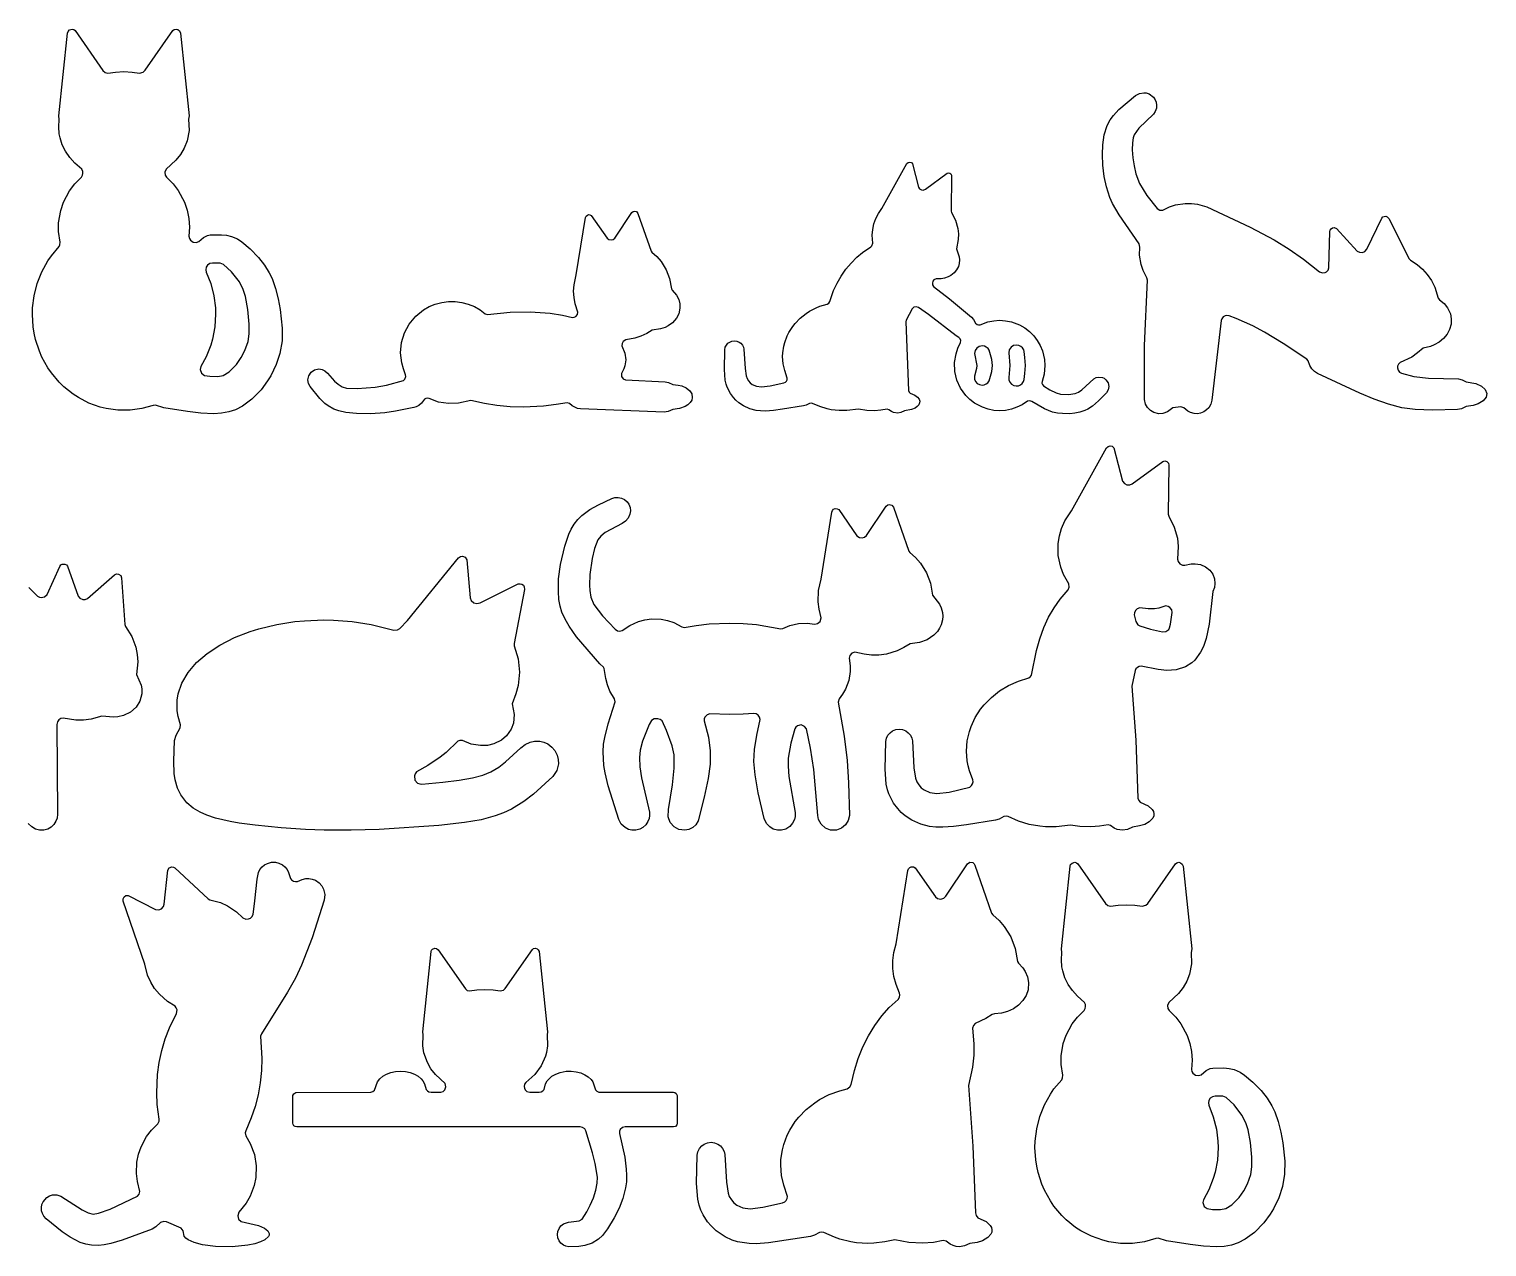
# Model space of a CAD drawing. Extents: x 13 to 580, y 13 to 584.
# Drawn here: x 291.6 to 580.5, y 342.9 to 584.2 of the extents above; entities that cross this region are included whole.
import ezdxf

# ---------------------------------------------------------------- set-up
doc = ezdxf.new("R2010")
doc.units = 0

msp = doc.modelspace()

# ---------------------------------------------------------------- linework, layer by layer
for points in [[(297.52, 566.3), (297.44, 567.04), (299.16, 583.43), (299.26, 583.74), (299.55, 584.06), (300.08, 584.2), (300.4, 584.11), (300.66, 583.92), (306.16, 576.03), (306.63, 575.63), (307.16, 575.49), (308.69, 575.7), (310.31, 575.79), (312, 575.7), (313.42, 575.49), (314.16, 575.69), (314.55, 576.06), (320.02, 583.92), (320.29, 584.11), (320.72, 584.2), (321.04, 584.12), (321.37, 583.84), (321.52, 583.43), (323.25, 567.04), (323.16, 566.35), (323.24, 564.1), (322.84, 562.06), (322.27, 560.64), (321.53, 559.38), (320.62, 558.23), (318.7, 556.43), (318.47, 555.83), (318.54, 555.26), (318.76, 554.86), (320.09, 553.53), (321.11, 552.2), (322.34, 549.9), (322.87, 548.32), (323.2, 546.7), (323.31, 544.98), (323.21, 543.16), (323.3, 542.73), (323.5, 542.4), (324.03, 542.02), (324.68, 541.95), (325.15, 542.11), (326.09, 542.94), (326.89, 543.31), (327.46, 543.41), (329.65, 543.45), (330.68, 543.35), (331.65, 543.12), (332.82, 542.63), (333.71, 542.05), (335.35, 540.66), (336.99, 538.98), (338.2, 537.44), (339.14, 535.92), (339.69, 534.78), (340.38, 532.84), (340.92, 530.73), (341.33, 528.63), (341.71, 524.96), (341.67, 522.41), (341.26, 519.93), (340.52, 517.74), (339.44, 515.52), (338.81, 514.49), (337.52, 512.73), (335.72, 510.86), (333.87, 509.5), (332.48, 508.78), (331.16, 508.34), (329.68, 508.09), (328.16, 508), (325.56, 508.12), (322.95, 508.44), (318.22, 509.16), (316.62, 509.7), (316.15, 509.65), (313.88, 509.02), (311.54, 508.69), (309.16, 508.69), (306.81, 509.02), (305.61, 509.31), (303.39, 510.1), (301.3, 511.18), (300.25, 511.86), (298.4, 513.35), (297.5, 514.23), (295.96, 516.07), (295.24, 517.11), (294.07, 519.23), (293.57, 520.4), (292.81, 522.72), (292.53, 523.97), (292.34, 525.23), (292.19, 527.67), (292.23, 528.95), (292.53, 531.38), (293.15, 533.8), (294.07, 536.12), (295.27, 538.27), (295.96, 539.28), (297.48, 541.12), (297.66, 541.49), (297.71, 542.01), (297.4, 544.13), (297.4, 545.85), (297.81, 548.29), (298.36, 549.93), (299.56, 552.18), (300.6, 553.53), (301.92, 554.86), (302.15, 555.26), (302.22, 555.6), (302.18, 556.01), (301.99, 556.43), (300.62, 557.65), (299.6, 558.77), (298.75, 560.01), (298.12, 561.3), (297.68, 562.68), (297.52, 563.47), (297.42, 564.85)], [(511.68, 540.98), (511.54, 541.68), (507.59, 547.41), (506.3, 549.68), (505.77, 550.82), (505.06, 552.96), (504.62, 554.99), (504.35, 557.27), (504.27, 559.36), (504.36, 561.3), (504.65, 563.27), (505.22, 565.12), (505.82, 566.23), (506.45, 567.1), (507.55, 568.3), (510.84, 571.05), (511.6, 571.47), (512.47, 571.61), (512.97, 571.55), (513.55, 571.36), (514.4, 570.7), (514.73, 570.2), (514.92, 569.7), (515.01, 569.17), (514.97, 568.56), (514.75, 567.9), (514.39, 567.35), (511.52, 564.59), (510.58, 563.29), (510.37, 562.69), (510.23, 561.67), (510.2, 560.26), (510.31, 558.73), (510.55, 557.12), (510.91, 555.55), (511.64, 553.59), (513.1, 551.26), (515.16, 548.63), (515.64, 548.36), (516.24, 548.34), (517.6, 548.97), (518.76, 549.37), (520.7, 549.68), (521.92, 549.68), (523.15, 549.52), (524.96, 548.98), (533.54, 544.93), (538.3, 542.44), (541.31, 540.62), (544.15, 538.6), (547.33, 536.08), (547.93, 535.88), (548.4, 535.95), (548.72, 536.13), (549.01, 536.44), (549.18, 536.88), (549.34, 544.08), (549.41, 544.39), (549.59, 544.65), (549.86, 544.82), (550.18, 544.87), (550.66, 544.68), (554.78, 540.23), (555.24, 539.98), (555.8, 539.95), (556.28, 540.16), (556.66, 540.6), (559.63, 546.76), (559.85, 546.98), (560.13, 547.1), (560.45, 547.11), (560.74, 546.99), (561.02, 546.68), (565.1, 538.72), (565.36, 538.44), (566.64, 537.59), (567.72, 536.66), (568.67, 535.59), (569.47, 534.41), (570.15, 533.06), (570.85, 530.9), (571.11, 530.55), (572.01, 529.81), (572.68, 528.99), (573.24, 527.8), (573.43, 526.77), (573.38, 525.74), (573.1, 524.71), (572.6, 523.76), (571.89, 522.89), (571.03, 522.19), (570.06, 521.63), (569.29, 521.34), (567.85, 520.96), (566.76, 520.04), (565.58, 519.23), (563.27, 518.16), (562.94, 517.82), (562.77, 517.43), (562.74, 517.06), (562.87, 516.6), (563.16, 516.23), (563.54, 516.01), (565.98, 515.38), (568.89, 515.06), (574.84, 514.89), (575.59, 514.69), (576.38, 514.3), (578.27, 513.95), (579.38, 513.45), (580.14, 512.79), (580.47, 512.03), (580.35, 511.28), (579.74, 510.52), (578.77, 509.95), (577.75, 509.62), (576.39, 509.41), (575.44, 508.96), (574.65, 508.8), (569.7, 508.7), (566.27, 508.83), (563.62, 509.19), (560.97, 509.88), (558.14, 510.91), (555.32, 512.09), (546.89, 515.95), (546.28, 516.38), (545.78, 516.92), (545.41, 517.53), (545.07, 518.45), (544.79, 518.82), (540.08, 521.89), (536.4, 524.13), (534.12, 525.39), (530.77, 526.87), (529.39, 527.37), (528.95, 527.44), (528.59, 527.38), (528.23, 527.18), (527.93, 526.83), (527.8, 526.49), (525.94, 510.66), (525.74, 509.89), (525.34, 509.19), (524.92, 508.75), (524.41, 508.38), (523.73, 508.1), (523.14, 508), (522.48, 508.02), (521.74, 508.22), (521.18, 508.53), (520.4, 509.17), (519.83, 509.33), (518.23, 509.14), (517.16, 508.38), (516.26, 508.05), (515.43, 508), (514.48, 508.23), (513.79, 508.63), (513.21, 509.21), (512.82, 509.91), (512.61, 510.82), (512.64, 521.51), (513.2, 534.49), (513.1, 534.91), (512.37, 536.35), (511.95, 537.57), (511.65, 539.4)], [(441.13, 514.13), (441.44, 514.27), (441.64, 514.46), (441.78, 514.74), (441.82, 515.02), (441.3, 516.56), (441, 517.91), (440.89, 519.31), (440.92, 520.07), (441.12, 521.41), (441.3, 522.13), (441.79, 523.43), (442.13, 524.1), (442.89, 525.29), (443.38, 525.9), (444.4, 526.95), (445.55, 527.86), (446.22, 528.29), (447.55, 528.98), (448.29, 529.28), (449.72, 529.73), (450.04, 529.93), (450.22, 530.21), (451, 532.38), (451.69, 533.84), (452.51, 535.27), (453.45, 536.62), (454.47, 537.86), (455.57, 538.99), (456.71, 539.96), (458.39, 541.06), (458.58, 541.26), (458.75, 541.78), (458.64, 543.4), (458.74, 544.53), (458.98, 545.62), (459.36, 546.68), (459.88, 547.67), (460.56, 548.66), (465.53, 557.57), (465.75, 557.79), (466.05, 557.87), (466.42, 557.75), (466.61, 557.5), (467.83, 552.87), (468.04, 552.55), (468.4, 552.33), (468.78, 552.3), (469.18, 552.46), (473.52, 555.64), (473.74, 555.71), (474.04, 555.66), (474.23, 555.53), (474.38, 555.26), (474.3, 548.15), (474.37, 547.87), (475.15, 546.33), (475.6, 544.7), (475.72, 543.61), (475.7, 542.52), (475.38, 540.7), (475.9, 539.08), (475.95, 538.51), (475.89, 537.77), (475.73, 537.2), (475.37, 536.5), (474.88, 535.9), (474.24, 535.39), (473.72, 535.11), (472.96, 534.85), (472.33, 534.74), (471.3, 534.7), (470.89, 534.5), (470.68, 534.23), (470.58, 533.86), (470.63, 533.52), (470.8, 533.23), (474, 530.77), (478.32, 527.11), (478.73, 526.64), (479.1, 525.96), (479.44, 525.68), (479.72, 525.61), (480.04, 525.64), (481.57, 526.2), (482.74, 526.43), (483.91, 526.51), (485.09, 526.43), (486.26, 526.2), (487.85, 525.59), (488.89, 525), (489.83, 524.28), (490.65, 523.45), (491.37, 522.52), (491.95, 521.51), (492.4, 520.43), (492.79, 518.74), (492.88, 517.54), (492.71, 515.82), (492.31, 514.38), (492.3, 514.05), (492.39, 513.77), (492.61, 513.51), (493.83, 512.76), (495.14, 512.11), (495.94, 511.9), (497.55, 511.82), (498.86, 512), (499.53, 512.25), (500.22, 512.74), (502.55, 514.94), (503.01, 515.17), (503.51, 515.27), (504.27, 515.16), (504.61, 515.01), (504.96, 514.73), (505.39, 514.1), (505.54, 513.36), (505.43, 512.73), (505.08, 512.12), (503.48, 510.53), (502.29, 509.5), (501.37, 508.89), (500.77, 508.61), (499.8, 508.29), (498.78, 508.1), (497.8, 508), (496.34, 508.01), (495.39, 508.12), (494.39, 508.33), (492.83, 508.96), (490.31, 510.41), (489.92, 510.55), (489.41, 510.45), (488.39, 509.78), (487.32, 509.26), (486.23, 508.89), (485.09, 508.66), (483.92, 508.58), (482.75, 508.66), (481.6, 508.89), (480.48, 509.27), (478.91, 510.11), (478, 510.81), (477.19, 511.62), (476.15, 513.06), (475.42, 514.67), (475.03, 516.38), (474.97, 518.14), (475.26, 519.89), (475.63, 520.97), (476.18, 522.14), (476.19, 522.53), (476.05, 522.86), (475.83, 523.09), (475.29, 523.42), (469.83, 527.66), (467.8, 529.04), (467.33, 529.19), (466.91, 529.09), (466.55, 528.78), (465.41, 526.56), (465.33, 526.17), (465.81, 512.62), (465.95, 512.28), (466.18, 512.05), (467.11, 511.64), (467.63, 511.27), (467.95, 510.87), (468.07, 510.48), (468.05, 510.13), (467.88, 509.77), (467.54, 509.4), (467.13, 509.12), (466.42, 508.82), (465.04, 508.56), (464.33, 508.23), (463.72, 508.11), (462.86, 508.23), (462.46, 508.41), (461.94, 508.78), (461.59, 508.87), (460.34, 508.68), (459.13, 508.59), (457.58, 508.64), (455.91, 508.92), (453.65, 508.61), (452.07, 508.61), (450.53, 508.79), (449.73, 508.96), (448.27, 509.4), (446.8, 510.05), (446.53, 510.1), (446.19, 510.05), (445.53, 509.69), (445, 509.53), (440.89, 508.87), (439.06, 508.64), (437.52, 508.53), (436.53, 508.55), (435.65, 508.65), (434.39, 508.98), (433.11, 509.55), (432.18, 510.18), (431.63, 510.65), (431.14, 511.18), (430.55, 511.97), (429.88, 513.26), (429.68, 513.84), (429.51, 514.64), (429.34, 516.78), (429.43, 520.68), (429.52, 521.15), (429.74, 521.59), (430.05, 521.95), (430.4, 522.2), (430.84, 522.38), (431.33, 522.44), (431.82, 522.38), (432.27, 522.2), (432.61, 521.95), (432.92, 521.59), (433.13, 521.17), (433.23, 520.78), (433.44, 516.98), (433.67, 515.48), (433.84, 515), (434.12, 514.54), (434.48, 514.12), (434.87, 513.81), (435.69, 513.45), (436.7, 513.32), (438.43, 513.53)], [(362.37, 513.64), (365.74, 514.59), (366, 514.83), (366.21, 515.36), (366.17, 515.72), (365.72, 516.86), (365.39, 518.11), (365.18, 520.08), (365.38, 522.08), (365.96, 524), (366.9, 525.75), (368.17, 527.3), (369.72, 528.56), (370.84, 529.21), (372.04, 529.71), (373.34, 530.06), (374.66, 530.23), (375.98, 530.23), (377.3, 530.06), (378.58, 529.72), (379.79, 529.22), (380.96, 528.55), (381.96, 527.79), (382.39, 527.65), (386.88, 528.14), (390.84, 528.21), (394.79, 527.9), (397.29, 527.51), (399.22, 527.08), (399.57, 527.11), (399.93, 527.29), (400.21, 527.63), (400.32, 528.14), (399.8, 529.77), (399.55, 531.01), (399.47, 532.28), (399.55, 533.52), (400, 535.49), (401.84, 546.88), (401.93, 547.13), (402.19, 547.37), (402.44, 547.45), (402.71, 547.42), (402.94, 547.29), (406.09, 542.78), (406.44, 542.52), (406.95, 542.43), (407.33, 542.54), (407.63, 542.79), (411.02, 547.85), (411.28, 548.08), (411.62, 548.15), (411.95, 548.04), (412.22, 547.7), (414.82, 540.22), (414.99, 539.99), (415.98, 539.12), (416.79, 538.19), (417.82, 536.53), (418.47, 534.79), (418.84, 532.75), (419, 532.47), (419.85, 531.5), (420.29, 530.65), (420.52, 529.8), (420.55, 528.9), (420.29, 527.77), (419.85, 526.92), (419.04, 525.99), (418.22, 525.41), (417.6, 525.1), (416.68, 524.8), (415.02, 524.57), (413.97, 523.91), (412.81, 523.34), (411.61, 522.94), (409.79, 522.62), (409.28, 522.31), (409.07, 521.93), (409.04, 521.46), (409.64, 519.98), (409.81, 518.7), (409.63, 517.51), (409.42, 516.9), (408.96, 515.98), (408.97, 515.36), (409.29, 514.9), (409.77, 514.68), (417.62, 514.34), (418.25, 514.19), (419.12, 513.79), (420.22, 513.67), (420.9, 513.51), (421.75, 513.14), (422.5, 512.54), (422.88, 511.91), (422.99, 511.2), (422.87, 510.7), (422.59, 510.22), (422.1, 509.73), (421.56, 509.4), (420.48, 509.02), (419.12, 508.85), (418.22, 508.44), (417.42, 508.28), (400.8, 508.96), (400.24, 509.06), (399.7, 509.26), (399.19, 509.57), (398.65, 510.02), (398.16, 510.17), (396.03, 509.79), (393.5, 509.48), (389.53, 509.29), (386.88, 509.37), (384.27, 509.62), (381.77, 510.01), (379.1, 510.61), (376.66, 510.06), (374.67, 509.99), (372.71, 510.31), (370.85, 511), (370.54, 511.05), (370.2, 511), (369.92, 510.85), (369.33, 510.1), (368.79, 509.63), (368.29, 509.37), (367.77, 509.21), (364.19, 508.49), (362.03, 508.16), (359.22, 508), (356.4, 508.03), (354.34, 508.23), (352.91, 508.54), (351.97, 508.87), (350.8, 509.53), (350.13, 510.05), (349.19, 510.98), (347.24, 513.38), (346.91, 514.01), (346.79, 514.71), (346.96, 515.53), (347.43, 516.24), (348.13, 516.7), (348.96, 516.86), (349.62, 516.76), (350.16, 516.5), (350.68, 516.04), (352.1, 514.46), (352.77, 513.82), (353.58, 513.29), (354.45, 513.07), (356.58, 512.97), (360.13, 513.23)], [(327.89, 537.85), (327.34, 537.75), (326.91, 537.46), (326.63, 537.03), (326.55, 536.52), (326.65, 536.05), (327.54, 533.78), (328.16, 531.35), (328.46, 528.95), (328.5, 527.71), (328.35, 525.2), (327.89, 522.79), (327.53, 521.55), (326.63, 519.27), (325.58, 517.33), (325.47, 516.77), (325.72, 516.02), (326.3, 515.58), (327.36, 515.42), (328.95, 515.37), (329.99, 515.57), (331.18, 516.32), (332.62, 517.78), (333.58, 519.13), (334.31, 520.49), (334.96, 522.31), (335.17, 523.85), (335.19, 525.74), (334.91, 528.65), (334.42, 531.2), (333.99, 532.6), (333.21, 534.12), (331.66, 536.11), (330.09, 537.59), (329.42, 537.83)], [(480.42, 513.67), (480.83, 513.71), (481.25, 513.89), (481.58, 514.14), (481.83, 514.5), (482.34, 516.37), (482.48, 517.52), (482.34, 518.72), (481.84, 520.58), (481.6, 520.92), (481.26, 521.2), (480.89, 521.36), (480.48, 521.42), (479.88, 521.32), (479.37, 520.99), (479.03, 520.49), (478.9, 519.9), (479.37, 517.55), (479.29, 516.98), (478.92, 515.46), (478.95, 514.85), (479.14, 514.38), (479.48, 514.01), (479.92, 513.76)], [(487.21, 513.5), (487.63, 513.55), (488.05, 513.73), (488.4, 514.01), (488.66, 514.4), (488.78, 514.78), (488.93, 515.94), (489.05, 517.53), (488.93, 519.15), (488.78, 520.31), (488.67, 520.66), (488.43, 521.04), (488.09, 521.34), (487.68, 521.53), (487.27, 521.59), (486.68, 521.48), (486.17, 521.15), (485.82, 520.65), (485.7, 520.06), (485.94, 517.55), (485.7, 515.18), (485.73, 514.72), (485.94, 514.22), (486.28, 513.84), (486.72, 513.59)], [(473.91, 433.03), (478.02, 434), (478.35, 434.29), (478.55, 434.62), (478.64, 435.05), (478.59, 435.43), (477.92, 437.22), (477.66, 438.22), (477.48, 439.22), (477.34, 441.1), (477.49, 443.14), (477.9, 444.99), (478.24, 446), (479.07, 447.79), (480.14, 449.46), (480.82, 450.31), (482.26, 451.79), (483.88, 453.06), (485.66, 454.14), (487.64, 455.02), (489.66, 455.65), (490.02, 455.9), (490.25, 456.2), (491.19, 461.09), (491.85, 463.38), (492.67, 465.6), (493.62, 467.65), (494.69, 469.55), (495.87, 471.25), (497.47, 473.07), (497.7, 473.6), (497.64, 474.27), (496.59, 476.13), (496.02, 477.58), (495.53, 479.87), (495.5, 482.28), (495.74, 483.79), (496.16, 485.25), (496.82, 486.75), (498.14, 488.78), (505.09, 501.22), (505.39, 501.53), (505.81, 501.65), (506.23, 501.54), (506.54, 501.23), (508.29, 494.66), (508.66, 494.14), (509.14, 493.9), (509.73, 493.89), (510.19, 494.09), (516.24, 498.53), (516.66, 498.63), (517.07, 498.51), (517.37, 498.2), (517.47, 497.78), (517.33, 488.07), (517.43, 487.68), (518.52, 485.52), (519.14, 483.31), (519.32, 481.69), (519.17, 479.19), (519.26, 478.72), (519.6, 478.25), (520.17, 477.96), (520.64, 477.95), (521.86, 478.25), (522.69, 478.27), (523.75, 478.09), (524.73, 477.65), (525.55, 477.01), (526.15, 476.19), (526.51, 475.27), (526.58, 474.32), (526.46, 473.59), (526.18, 472.79), (525.41, 466.32), (524.81, 463.42), (524.28, 461.88), (523.71, 460.72), (522.57, 459.16), (522.03, 458.66), (520.77, 457.82), (518.88, 457.25), (517.07, 457.14), (515.33, 457.3), (511.94, 457.98), (511.53, 457.9), (511.21, 457.72), (510.92, 457.41), (510.77, 457.08), (510.13, 454.02), (510.92, 443.31), (511.32, 431.81), (511.49, 431.33), (511.75, 431.03), (513.34, 430.27), (514.14, 429.57), (514.37, 429.16), (514.48, 428.72), (514.44, 428.28), (514.25, 427.83), (513.56, 427.12), (512.67, 426.62), (511.65, 426.31), (510.24, 426.09), (509.24, 425.62), (508.26, 425.45), (507.17, 425.63), (506.63, 425.88), (505.9, 426.39), (505.42, 426.52), (503.68, 426.25), (501.98, 426.12), (499.83, 426.2), (497.94, 426.49), (495.1, 426.15), (492.97, 426.15), (491.85, 426.25), (489.75, 426.62), (488.68, 426.91), (487.62, 427.27), (485.59, 428.17), (485.22, 428.24), (484.74, 428.16), (483.82, 427.67), (483.08, 427.44), (477.34, 426.52), (474.79, 426.19), (472.63, 426.05), (471.25, 426.07), (470.01, 426.21), (468.28, 426.66), (466.47, 427.47), (465.16, 428.34), (464.41, 429), (463.72, 429.75), (462.9, 430.85), (461.96, 432.66), (461.68, 433.47), (461.44, 434.58), (461.21, 437.57), (461.33, 443.02), (461.46, 443.67), (461.76, 444.29), (462.2, 444.79), (462.68, 445.14), (463.3, 445.39), (463.98, 445.48), (464.67, 445.39), (465.29, 445.14), (465.77, 444.79), (466.21, 444.29), (466.5, 443.7), (466.64, 443.15), (466.93, 437.84), (467.25, 435.75), (467.49, 435.08), (467.89, 434.43), (468.38, 433.86), (468.92, 433.43), (470.07, 432.92), (471.49, 432.74)], [(405.82, 455.52), (405.55, 457.49), (405.36, 457.8), (404.68, 458.45), (400.06, 463.77), (398.56, 465.89), (397.78, 467.25), (397.15, 468.67), (396.79, 469.85), (396.55, 471.2), (396.44, 472.74), (396.5, 475.27), (396.87, 478.14), (397.72, 481.78), (398.53, 484.11), (398.98, 485.12), (399.56, 486.12), (400.3, 487.04), (401.1, 487.83), (402.7, 489), (404.38, 489.92), (407.06, 491.2), (407.62, 491.37), (408.28, 491.41), (408.96, 491.28), (409.57, 490.98), (410.07, 490.54), (410.41, 490.07), (410.66, 489.43), (410.74, 488.77), (410.64, 488.06), (410.3, 487.32), (409.74, 486.71), (409.07, 486.26), (405.75, 484.44), (404.85, 483.71), (404.27, 482.99), (403.62, 481.29), (403.13, 479.32), (402.67, 476.14), (402.6, 474), (402.66, 472.97), (402.88, 471.61), (403.49, 470.22), (405.18, 467.93), (407.71, 465.28), (408.16, 464.99), (408.59, 464.91), (409.07, 465.01), (410.61, 466.03), (412.34, 466.81), (413.6, 467.15), (414.91, 467.32), (416.79, 467.26), (418.08, 467), (419.31, 466.59), (420.94, 465.74), (421.39, 465.64), (423.76, 466.03), (426.33, 466.34), (430.39, 466.51), (433.07, 466.43), (435.71, 466.2), (440.55, 465.37), (440.93, 465.45), (442.33, 466.04), (444.03, 466.43), (445.78, 466.49), (447.3, 466.3), (447.82, 466.42), (448.31, 466.84), (448.53, 467.55), (448.11, 469.26), (447.92, 470.69), (448, 472.95), (448.52, 475.22), (450.66, 488.5), (450.78, 488.81), (451, 489.05), (451.3, 489.18), (451.73, 489.16), (452.01, 489), (455.63, 483.82), (456.15, 483.46), (456.68, 483.4), (457.14, 483.54), (457.51, 483.84), (461.41, 489.66), (461.73, 489.95), (462.04, 490.03), (462.55, 489.9), (462.87, 489.48), (465.9, 480.77), (466.1, 480.5), (467.26, 479.47), (468.21, 478.39), (469.41, 476.47), (470.19, 474.4), (470.61, 472.02), (472, 470.23), (472.32, 469.54), (472.58, 468.59), (472.64, 467.86), (472.58, 467.12), (472.32, 466.17), (472, 465.49), (471.57, 464.85), (470.85, 464.08), (469.52, 463.2), (468.05, 462.67), (466.14, 462.41), (464.9, 461.64), (463.61, 461), (461.46, 460.34), (459.99, 460.15), (458.5, 460.15), (457.03, 460.34), (455.22, 460.75), (454.62, 460.53), (454.2, 460.05), (454.08, 459.53), (454.27, 458.04), (454.27, 456.88), (453.99, 455.13), (453.36, 453.43), (452.76, 452.41), (452.09, 451.51), (451.92, 450.82), (453.06, 444.07), (453.66, 439.3), (453.93, 434.83), (454.12, 428.36), (453.88, 427.37), (453.34, 426.51), (452.55, 425.86), (451.57, 425.5), (450.41, 425.5), (449.42, 425.87), (448.52, 426.64), (448.02, 427.58), (447.86, 428.36), (447.09, 437.52), (446.43, 441.69), (445.63, 445.52), (445.25, 446.04), (444.55, 446.31), (443.87, 446.16), (443.54, 445.89), (443.34, 445.57), (442.54, 442.73), (442.01, 439.76), (441.98, 438.12), (442.14, 436.13), (443.38, 428.96), (443.38, 428.2), (443.23, 427.56), (442.87, 426.83), (442.31, 426.2), (441.5, 425.69), (440.68, 425.47), (439.85, 425.47), (439.04, 425.69), (438.33, 426.11), (437.68, 426.81), (437.23, 427.8), (436.05, 432.9), (435.42, 436.44), (435.21, 439.06), (435.31, 441.43), (435.76, 444.28), (436.42, 447.42), (436.32, 447.88), (436.05, 448.27), (435.65, 448.53), (435.19, 448.62), (433.06, 448.45), (430.39, 448.37), (426.48, 448.52), (425.93, 448.34), (425.49, 447.88), (425.37, 447.53), (425.36, 447.11), (426.18, 443.87), (426.56, 441.18), (426.52, 438.52), (426.14, 435.69), (425.36, 432.01), (424.18, 427.35), (423.68, 426.54), (423.07, 425.99), (422.31, 425.61), (421.51, 425.45), (420.33, 425.6), (419.37, 426.11), (418.58, 427.02), (418.2, 428.13), (418.27, 429.57), (419.07, 434.43), (419.42, 437.77), (419.37, 440.37), (418.97, 442.18), (417.88, 445.24), (417.02, 447.12), (416.64, 447.42), (416.17, 447.56), (415.43, 447.51), (414.9, 447.21), (414.44, 446.41), (413.14, 443.1), (412.66, 441.35), (412.5, 439.86), (412.61, 438.01), (412.95, 435.84), (414.51, 429.02), (414.53, 428.38), (414.44, 427.8), (414.2, 427.16), (413.76, 426.52), (413.17, 425.99), (412.57, 425.67), (411.82, 425.47), (411.03, 425.47), (410.36, 425.62), (409.66, 425.97), (408.91, 426.67), (408.43, 427.58), (406.34, 434.28), (405.72, 436.86), (405.48, 438.29), (405.31, 440.98), (405.42, 442.49), (405.64, 443.85), (406.3, 446.52), (407.71, 450.89), (407.59, 451.51), (406.67, 453.03), (406.15, 454.27)], [(320.67, 444.3), (321.49, 445.75), (321.55, 446.31), (321.07, 447.99), (320.88, 449.09), (320.88, 451.25), (321.09, 452.48), (321.82, 454.6), (323.04, 456.69), (324.73, 458.67), (326.84, 460.51), (329.32, 462.15), (332.24, 463.64), (335.36, 464.85), (337.06, 465.38), (340.61, 466.23), (344.24, 466.79), (346.14, 466.98), (349.97, 467.12), (351.87, 467.08), (355.6, 466.8), (359.33, 466.22), (363.8, 465.09), (364.53, 465.14), (365, 465.42), (366.54, 466.99), (376.67, 479.43), (377.07, 479.71), (377.43, 479.77), (378, 479.55), (378.32, 479.03), (378.94, 471.53), (379.18, 470.97), (379.68, 470.54), (380.26, 470.39), (380.93, 470.53), (388.5, 474.26), (388.87, 474.31), (389.22, 474.21), (389.51, 473.99), (389.69, 473.68), (389.73, 473.19), (387.67, 462.45), (387.71, 462), (388.49, 459.4), (388.75, 456.78), (388.48, 454.13), (388.03, 452.48), (387.3, 450.5), (387.66, 448.38), (387.53, 446.7), (387.1, 445.47), (386.19, 444.15), (385.19, 443.3), (383.67, 442.55), (382.37, 442.26), (380.99, 442.22), (379.19, 442.54), (377.41, 443.23), (376.91, 443.23), (376.5, 443.08), (374.19, 440.84), (373.04, 439.91), (370.57, 438.27), (368.35, 437.05), (368.05, 436.66), (367.9, 436.25), (368.01, 435.41), (368.54, 434.81), (369, 434.63), (369.41, 434.6), (373.57, 434.96), (376.76, 435.37), (379.41, 435.84), (381.48, 436.37), (383.05, 437.02), (384.63, 437.98), (385.96, 439.02), (388.99, 441.77), (389.88, 442.46), (390.83, 442.93), (391.71, 443.13), (392.74, 443.13), (393.57, 442.94), (394.37, 442.58), (395.18, 441.95), (395.76, 441.25), (396.21, 440.33), (396.41, 439.5), (396.44, 438.62), (396.12, 437.31), (395.37, 436.12), (391.5, 432.63), (389.57, 431.12), (387.17, 429.63), (385.59, 428.88), (383.92, 428.28), (381.11, 427.55), (377.87, 426.98), (372.76, 426.39), (360.94, 425.62), (355.37, 425.45), (350.05, 425.45), (346.33, 425.58), (341.51, 425.93), (336.35, 426.44), (333.2, 426.87), (331.4, 427.19), (328.47, 427.88), (326.77, 428.44), (325.42, 429.03), (324.08, 429.81), (322.81, 430.88), (321.61, 432.47), (320.98, 433.81), (320.51, 435.46), (320.32, 436.73), (320.24, 439.12), (320.38, 443.21)], [(513.36, 469.3), (511.66, 469.51), (511.19, 469.34), (510.82, 468.99), (510.62, 468.54), (510.6, 468.15), (510.87, 466.8), (511.27, 466.18), (511.71, 465.94), (513.83, 465.3), (516.2, 464.78), (516.84, 464.83), (517.42, 465.26), (517.6, 465.59), (517.78, 466.3), (518.13, 468.62), (518.02, 469.15), (517.66, 469.62), (517.33, 469.81), (516.85, 469.9), (515.43, 469.48), (514.59, 469.33)], [(310.19, 411.43), (310.16, 411.87), (310.36, 412.27), (310.73, 412.51), (311.17, 412.53), (316.61, 409.76), (317.26, 409.69), (317.77, 409.88), (318.18, 410.32), (318.33, 410.81), (319.01, 417.55), (319.3, 418.01), (319.81, 418.2), (320.13, 418.15), (320.42, 417.98), (327, 411.87), (327.36, 411.69), (329.49, 411.11), (330.85, 410.49), (332.65, 409.28), (333.92, 408.1), (334.52, 407.84), (335.02, 407.87), (335.42, 408.05), (335.7, 408.31), (335.93, 408.75), (336.31, 411.45), (336.72, 415.78), (336.99, 417.1), (337.3, 417.68), (337.71, 418.18), (338.2, 418.58), (338.78, 418.89), (339.57, 419.1), (340.37, 419.1), (341.06, 418.94), (341.78, 418.58), (342.26, 418.18), (342.67, 417.7), (342.98, 417.1), (343.34, 415.9), (343.58, 415.6), (343.95, 415.37), (344.31, 415.28), (344.75, 415.31), (345.68, 415.71), (346.37, 415.87), (347.01, 415.89), (347.65, 415.78), (348.31, 415.53), (349.02, 415.05), (349.58, 414.42), (349.92, 413.79), (350.17, 412.72), (350.05, 411.59), (347.62, 404.14), (345.55, 398.72), (344.31, 396.14), (342.77, 393.38), (337.58, 385.11), (337.39, 384.62), (337.67, 380.24), (337.59, 377.85), (337.34, 375.4), (336.91, 373.02), (336.32, 370.68), (335.58, 368.46), (334.47, 365.9), (334.39, 365.52), (334.5, 364.92), (335.38, 363.39), (336.19, 361.2), (336.56, 358.93), (336.49, 356.62), (336.18, 355.05), (335.37, 352.91), (334.57, 351.53), (333.12, 349.75), (332.9, 349.03), (333.06, 348.4), (333.56, 347.91), (337.03, 347.1), (338.23, 346.57), (338.86, 346.07), (339.12, 345.54), (339.1, 345.2), (338.96, 344.92), (338.29, 344.32), (337.39, 343.88), (336.25, 343.51), (334.89, 343.22), (331.77, 342.9), (328.46, 342.96), (325.92, 343.31), (324.27, 343.74), (323.04, 344.29), (322.6, 344.61), (322.28, 345), (322.08, 346.04), (321.66, 346.58), (318.79, 347.84), (318.27, 347.94), (317.57, 347.71), (316.69, 346.85), (315.91, 346.39), (309.97, 344.19), (307.77, 343.56), (306.44, 343.3), (305.29, 343.17), (303.93, 343.2), (302.79, 343.41), (301.69, 343.77), (299.66, 344.82), (298.11, 345.9), (294.9, 348.47), (294.45, 348.98), (294.17, 349.49), (294.01, 350.02), (293.97, 350.69), (294.07, 351.26), (294.31, 351.85), (295.06, 352.7), (295.61, 353.02), (296.16, 353.18), (297.03, 353.21), (297.85, 352.97), (302.06, 350.24), (303.22, 349.67), (304.25, 349.39), (305.31, 349.54), (307.62, 350.36), (313, 352.95), (313.34, 353.34), (313.5, 353.88), (313.04, 355.85), (312.84, 357.42), (312.91, 359.68), (313.23, 361.27), (313.74, 362.74), (314.8, 364.74), (315.77, 366), (317.03, 367.26), (317.3, 367.8), (317.32, 368.18), (316.93, 371.08), (316.83, 373.44), (317.01, 377.03), (317.35, 379.45), (317.86, 381.84), (318.53, 384.13), (319.36, 386.31), (320.77, 389.14), (320.86, 389.84), (320.72, 390.26), (320.48, 390.56), (318.98, 391.54), (317.36, 392.97), (316.42, 394.11), (315.64, 395.38), (315.04, 396.72), (314.45, 398.93)], [(440.86, 351.6), (441.31, 351.81), (441.6, 352.09), (441.8, 352.49), (441.86, 352.89), (441.11, 355.12), (440.67, 357.07), (440.52, 359.09), (440.56, 360.19), (440.84, 362.13), (441.11, 363.16), (441.82, 365.05), (442.31, 366.01), (443.41, 367.74), (444.11, 368.62), (445.58, 370.13), (447.25, 371.44), (448.22, 372.07), (450.15, 373.07), (452.21, 373.84), (453.69, 374.24), (454.24, 374.64), (454.47, 375.09), (455.12, 377.87), (455.88, 380.25), (456.81, 382.53), (457.92, 384.73), (459.16, 386.78), (460.53, 388.65), (462.02, 390.32), (463.77, 391.93), (464.05, 392.38), (464.12, 392.84), (464.06, 393.19), (463.37, 394.88), (462.94, 396.48), (462.74, 398.05), (462.74, 399.67), (462.95, 401.25), (463.39, 402.94), (465.74, 417.5), (465.86, 417.81), (466.09, 418.06), (466.4, 418.2), (466.85, 418.18), (467.15, 418.02), (471.17, 412.25), (471.62, 411.92), (472.27, 411.81), (472.85, 412.01), (473.22, 412.37), (477.53, 418.82), (478.01, 419.1), (478.56, 419.03), (478.83, 418.83), (479, 418.54), (482.29, 409.04), (482.53, 408.7), (483.81, 407.56), (484.83, 406.4), (486.12, 404.34), (486.98, 402.05), (487.45, 399.45), (487.65, 399.09), (488.51, 398.17), (488.98, 397.47), (489.42, 396.43), (489.64, 395.26), (489.53, 393.82), (489.15, 392.73), (488.52, 391.69), (487.65, 390.77), (486.65, 390.07), (485.49, 389.53), (484.26, 389.2), (482.87, 389.08), (482.44, 388.94), (481.2, 388.14), (479.08, 387.14), (478.72, 386.75), (478.54, 386.26), (478.8, 383.15), (478.76, 380.85), (478.5, 378.48), (477.76, 374.89), (478.61, 362.82), (479.1, 349.61), (479.24, 349.09), (479.57, 348.67), (481.21, 347.89), (482.04, 347.16), (482.28, 346.74), (482.39, 346.29), (482.35, 345.83), (482.17, 345.39), (481.57, 344.72), (480.52, 344.12), (479.46, 343.79), (478.01, 343.56), (476.97, 343.07), (475.96, 342.9), (475.29, 342.96), (474.67, 343.15), (474.11, 343.45), (473.33, 344.04), (472.74, 344.18), (470.78, 343.78), (468.61, 343.6), (465.93, 343.73), (463.14, 344.31), (461.15, 343.89), (458.95, 343.63), (457.76, 343.59), (455.54, 343.72), (454.39, 343.89), (452.24, 344.41), (451.15, 344.79), (449.05, 345.71), (448.67, 345.78), (448.17, 345.71), (447.22, 345.2), (446.45, 344.96), (438.11, 343.69), (435.65, 343.52), (434.26, 343.53), (431.97, 343.91), (430.91, 344.24), (429.49, 344.87), (427.73, 346.05), (426.7, 347.03), (426.03, 347.83), (425.15, 349.21), (424.68, 350.17), (424.32, 351.19), (424.07, 352.34), (423.83, 355.43), (423.95, 361.08), (424.09, 361.75), (424.4, 362.39), (424.86, 362.91), (425.35, 363.27), (426, 363.53), (426.7, 363.62), (427.41, 363.53), (428.05, 363.27), (428.55, 362.91), (429, 362.39), (429.31, 361.78), (429.44, 361.21), (429.75, 355.72), (430.08, 353.55), (430.32, 352.86), (430.74, 352.19), (431.25, 351.6), (431.81, 351.15), (433, 350.63), (434.47, 350.44), (436.96, 350.75)], [(496.25, 401.2), (496.16, 401.94), (497.89, 418.33), (497.98, 418.64), (498.28, 418.96), (498.8, 419.1), (499.12, 419.01), (499.39, 418.82), (504.88, 410.93), (505.35, 410.53), (505.88, 410.39), (507.41, 410.6), (509.04, 410.69), (510.72, 410.6), (512.14, 410.39), (512.88, 410.59), (513.27, 410.96), (518.75, 418.82), (519.01, 419.01), (519.44, 419.1), (519.76, 419.02), (520.09, 418.74), (520.25, 418.33), (521.97, 401.94), (521.89, 401.25), (521.96, 399), (521.56, 396.96), (520.99, 395.54), (520.26, 394.28), (519.35, 393.13), (517.42, 391.33), (517.2, 390.73), (517.26, 390.16), (517.49, 389.76), (518.81, 388.43), (519.83, 387.1), (521.06, 384.8), (521.6, 383.22), (521.92, 381.6), (522.04, 379.88), (521.93, 378.06), (522.03, 377.63), (522.22, 377.3), (522.75, 376.92), (523.4, 376.85), (523.87, 377.01), (524.82, 377.84), (525.61, 378.21), (526.19, 378.31), (528.37, 378.35), (529.4, 378.25), (530.37, 378.02), (531.55, 377.53), (532.43, 376.95), (534.08, 375.56), (535.72, 373.88), (536.92, 372.34), (537.86, 370.82), (538.42, 369.68), (539.1, 367.74), (539.65, 365.63), (540.05, 363.53), (540.44, 359.86), (540.39, 357.31), (539.98, 354.83), (539.24, 352.64), (538.16, 350.42), (537.53, 349.39), (536.24, 347.63), (534.44, 345.76), (532.59, 344.4), (531.21, 343.68), (529.89, 343.24), (528.4, 342.99), (526.88, 342.9), (524.29, 343.02), (521.67, 343.34), (516.95, 344.06), (515.34, 344.6), (514.87, 344.55), (512.6, 343.92), (510.26, 343.59), (507.89, 343.59), (505.53, 343.92), (504.33, 344.21), (502.11, 345), (500.02, 346.08), (498.97, 346.76), (497.12, 348.25), (496.22, 349.13), (494.68, 350.97), (493.97, 352.01), (492.8, 354.13), (492.29, 355.3), (491.54, 357.62), (491.26, 358.87), (491.06, 360.13), (490.91, 362.57), (490.95, 363.85), (491.26, 366.28), (491.87, 368.7), (492.8, 371.02), (493.99, 373.17), (494.68, 374.18), (496.21, 376.02), (496.39, 376.39), (496.43, 376.91), (496.12, 379.03), (496.13, 380.75), (496.53, 383.19), (497.08, 384.83), (498.29, 387.08), (499.32, 388.43), (500.65, 389.76), (500.87, 390.16), (500.94, 390.5), (500.9, 390.91), (500.71, 391.33), (499.34, 392.55), (498.32, 393.67), (497.48, 394.91), (496.84, 396.2), (496.4, 397.58), (496.25, 398.37), (496.14, 399.75)], [(344.58, 366.67), (344.29, 366.73), (344.04, 366.89), (343.88, 367.14), (343.82, 367.43), (343.82, 372.86), (343.98, 373.23), (344.38, 373.5), (359.26, 373.54), (359.69, 373.7), (359.99, 373.98), (360.58, 375.61), (361.04, 376.2), (361.65, 376.71), (362.4, 377.14), (363.25, 377.45), (364.18, 377.65), (365.13, 377.72), (366.12, 377.65), (367.05, 377.45), (367.91, 377.14), (368.68, 376.7), (369.25, 376.22), (369.6, 375.8), (369.94, 375.17), (370.24, 374.1), (370.5, 373.79), (370.8, 373.61), (371.24, 373.53), (373.15, 373.53), (373.58, 373.67), (373.95, 373.99), (374.17, 374.63), (374.01, 375.25), (372.07, 377.08), (371.19, 378.2), (370.48, 379.42), (369.78, 381.35), (369.56, 382.75), (369.64, 384.89), (369.55, 385.52), (371.23, 401.4), (371.31, 401.68), (371.49, 401.9), (371.94, 402.08), (372.32, 402), (372.61, 401.75), (378.01, 394), (378.4, 393.71), (378.83, 393.61), (380.31, 393.82), (381.89, 393.91), (383.53, 393.82), (384.91, 393.61), (385.56, 393.78), (385.91, 394.11), (391.29, 401.83), (391.52, 402), (391.9, 402.08), (392.26, 401.96), (392.47, 401.76), (392.61, 401.4), (394.28, 385.52), (394.2, 384.89), (394.27, 382.74), (394.07, 381.42), (393.88, 380.71), (393.02, 378.79), (391.75, 377.06), (390, 375.48), (389.75, 375.12), (389.66, 374.68), (389.71, 374.34), (389.89, 373.99), (390.22, 373.69), (390.82, 373.53), (392.62, 373.53), (393.06, 373.62), (393.39, 373.84), (393.6, 374.11), (393.9, 375.17), (394.24, 375.8), (394.59, 376.22), (395.18, 376.72), (395.94, 377.14), (396.81, 377.46), (398.01, 377.69), (398.98, 377.71), (399.96, 377.6), (400.87, 377.36), (401.69, 377.01), (402.38, 376.57), (402.95, 376.03), (403.28, 375.57), (403.82, 374.02), (404.07, 373.76), (404.48, 373.56), (419.26, 373.53), (419.55, 373.47), (419.79, 373.3), (420.01, 372.86), (420.02, 367.43), (419.92, 367.05), (419.64, 366.77), (419.26, 366.67), (409.68, 366.67), (409.15, 366.53), (408.72, 366.13), (408.59, 365.81), (408.56, 365.37), (409.6, 360.64), (409.9, 358.29), (409.97, 357.1), (409.92, 355.81), (409.75, 354.61), (409.19, 352.46), (408.48, 350.59), (407.53, 348.67), (406.19, 346.47), (405.17, 345.13), (404.43, 344.41), (403.15, 343.62), (401.69, 343.15), (400.49, 343), (398.52, 342.9), (397.93, 343.01), (397.47, 343.22), (396.95, 343.61), (396.57, 344.12), (396.33, 344.71), (396.24, 345.36), (396.33, 345.97), (396.57, 346.55), (396.95, 347.05), (397.44, 347.43), (398.43, 347.78), (400.59, 348.05), (401.18, 348.41), (402.11, 349.85), (402.77, 351.16), (403.39, 352.62), (403.87, 354.13), (404.14, 355.52), (404.19, 356.71), (403.76, 359.39), (403.21, 361.5), (401.89, 365.86), (401.67, 366.26), (401.25, 366.57), (400.78, 366.67)], [(526.62, 372.75), (526.07, 372.65), (525.64, 372.36), (525.36, 371.93), (525.27, 371.42), (525.37, 370.95), (526.26, 368.68), (526.88, 366.25), (527.18, 363.85), (527.22, 362.61), (527.07, 360.1), (526.61, 357.69), (526.26, 356.45), (525.35, 354.17), (524.31, 352.23), (524.19, 351.67), (524.44, 350.92), (525.03, 350.48), (526.08, 350.32), (527.68, 350.27), (528.71, 350.47), (529.91, 351.22), (531.35, 352.68), (532.3, 354.03), (533.04, 355.39), (533.68, 357.21), (533.89, 358.75), (533.91, 360.64), (533.64, 363.55), (533.14, 366.1), (532.71, 367.5), (531.93, 369.02), (530.38, 371.01), (528.81, 372.49), (528.14, 372.73)]]:
    msp.add_lwpolyline(points, close=True)
msp.add_lwpolyline([(291.52, 473.53), (293.22, 471.87), (293.61, 471.65), (293.94, 471.58), (294.59, 471.7), (295.09, 472.14), (297.62, 477.75), (297.82, 478.02), (298.1, 478.19), (298.64, 478.21), (298.93, 478.05), (299.13, 477.79), (301.26, 471.85), (301.6, 471.43), (302.19, 471.16), (302.67, 471.18), (303.12, 471.37), (308.47, 476.07), (308.86, 476.26), (309.29, 476.23), (309.72, 475.91), (309.86, 475.5), (310.53, 466.22), (310.67, 465.84), (311.89, 463.87), (312.69, 461.73), (312.97, 460.28), (313.07, 458.82), (312.86, 456.34), (313.75, 454.22), (313.89, 453.46), (313.89, 452.46), (313.52, 451.05), (312.76, 449.84), (311.63, 448.85), (310.23, 448.17), (309.14, 447.92), (308.3, 447.84), (305.95, 448.09), (303.84, 447.49), (302.32, 447.29), (300.77, 447.29), (298.29, 447.69), (297.82, 447.59), (297.41, 447.32), (297.14, 446.92), (297.04, 446.43), (297.2, 428.64), (297.1, 427.84), (296.87, 427.22), (296.43, 426.56), (295.93, 426.09), (295.24, 425.69), (294.47, 425.48), (293.61, 425.48), (292.81, 425.69), (292.09, 426.1), (291.34, 426.78)])

doc.saveas('drawing.dxf')
